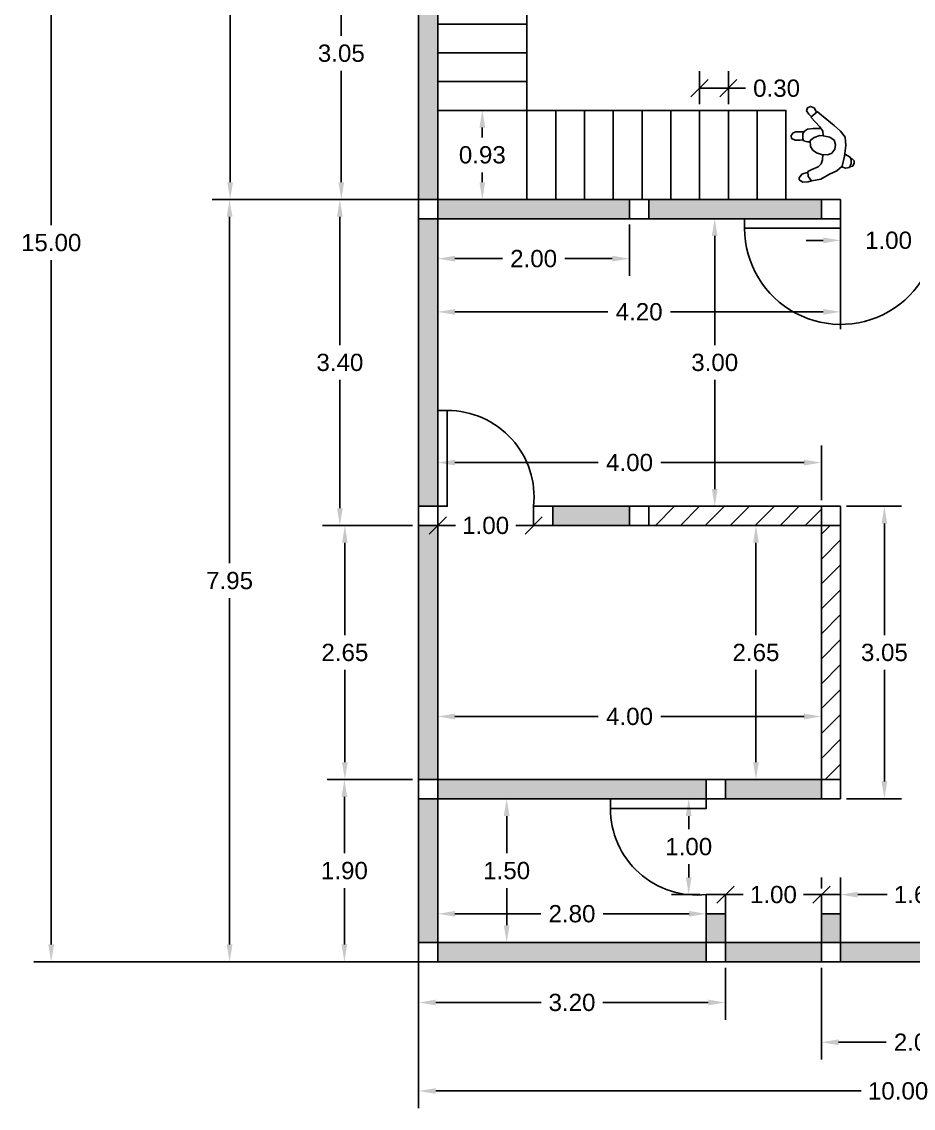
# Model space of a CAD drawing. Header units: metres. Extents: x -4.1 to 30.7, y -1.5 to 30.
# Drawn here: x -4.14 to 5.16, y -1.53 to 9.8 of the extents above; entities that cross this region are included whole.
import ezdxf

# ---------------------------------------------------------------- set-up
doc = ezdxf.new("R2010")
doc.units = ezdxf.units.M
for name, color, linetype in [('01-Terreno', 250, 'Continuous'), ('02-Muros', 250, 'Continuous'), ('04-Puertas', 5, 'Continuous'), ('05-EspMuro', 252, 'Continuous'), ('08-Escalera', 7, 'Continuous')]:
    doc.layers.add(name, color=color, linetype=linetype)
doc.styles.get("Standard").update_dxf_attribs({"font": 'arial.ttf'})
doc.dimstyles.get("Standard").update_dxf_attribs({"dimtxt": 0.18, "dimasz": 0.18, "dimexe": 0.18, "dimexo": 0.0625, "dimgap": 0.09, "dimtad": 0, "dimtih": 1, "dimtoh": 1, "dimdec": 4, "dimzin": 0, "dimdsep": 46, "dimtxsty": 'Standard', "dimcen": 0.09, "dimadec": 0, "dimazin": 0, "dimtfac": 1, "dimtdec": 4, "dimtofl": 0, "dimtmove": 0, "dimatfit": 3, "dimfxl": 1, "dimtolj": 1, "dimtzin": 0, "dimarcsym": 0})

# ---------------------------------------------------------------- blocks, each defined once
blk = doc.blocks.new('*D90')
at = {"layer": '01-Terreno', "color": 0, "lineweight": -2, "transparency": 16777216}
for p, q in [((1.067, 8.88), (0.485, 8.88)), ((0.665, 8.7), (0.665, 8.597)), ((0.665, 8.13), (0.665, 8.233)), ((1.067, 7.95), (0.485, 7.95))]:
    blk.add_line(p, q, dxfattribs=at)
at = {"layer": '01-Terreno', "color": 0, "transparency": 16777216}
for points in [[(0.635, 8.7), (0.695, 8.7), (0.665, 8.88)], [(0.635, 8.13), (0.695, 8.13), (0.665, 7.95)]]:
    blk.add_solid(points, dxfattribs=at)
at = {"layer": '01-Terreno', "color": 0, "transparency": 16777216, "insert": (0.665, 8.415), "char_height": 0.18, "attachment_point": 5}
blk.add_mtext('\\A1;0.93', dxfattribs=at)
blk = doc.blocks.new('_Oblique')
at = {"color": 0, "linetype": 'ByBlock', "lineweight": -2}
blk.add_line((-0.5, -0.5), (0.5, 0.5), dxfattribs=at)
blk = doc.blocks.new('*D91')
at = {"layer": '01-Terreno', "color": 0, "lineweight": -2, "transparency": 16777216}
for p, q in [((2.93, 8.943), (2.93, 9.29)), ((3.23, 8.943), (3.23, 9.29)), ((2.93, 9.11), (3.23, 9.11)), ((3.23, 9.11), (3.41, 9.11))]:
    blk.add_line(p, q, dxfattribs=at)
at = {"layer": '01-Terreno', "color": 0, "lineweight": -2, "transparency": 16777216, "xscale": 0.18, "yscale": 0.18, "zscale": 0.18, "rotation": 180}
blk.add_blockref('_Oblique', (2.93, 9.11), dxfattribs=at)
at = {"layer": '01-Terreno', "color": 0, "lineweight": -2, "transparency": 16777216, "xscale": 0.18, "yscale": 0.18, "zscale": 0.18}
blk.add_blockref('_Oblique', (3.23, 9.11), dxfattribs=at)
at = {"layer": '01-Terreno', "color": 0, "transparency": 16777216, "insert": (3.733, 9.11), "char_height": 0.18, "attachment_point": 5}
blk.add_mtext('\\A1;0.30', dxfattribs=at)
blk = doc.blocks.new('*D92')
at = {"layer": '01-Terreno', "color": 0, "lineweight": -2, "transparency": 16777216}
for p, q in [((4.4, 0.263), (4.4, 0.88)), ((6, 0.263), (6, 0.88)), ((4.58, 0.7), (4.885, 0.7)), ((5.82, 0.7), (5.515, 0.7))]:
    blk.add_line(p, q, dxfattribs=at)
at = {"layer": '01-Terreno', "color": 0, "transparency": 16777216}
for points in [[(4.58, 0.73), (4.58, 0.67), (4.4, 0.7)], [(5.82, 0.73), (5.82, 0.67), (6, 0.7)]]:
    blk.add_solid(points, dxfattribs=at)
at = {"layer": '01-Terreno', "color": 0, "transparency": 16777216, "insert": (5.2, 0.7), "char_height": 0.18, "attachment_point": 5}
blk.add_mtext('\\A1;1.60', dxfattribs=at)
blk = doc.blocks.new('*D93')
at = {"layer": '01-Terreno', "color": 0, "lineweight": -2, "transparency": 16777216}
for p, q in [((4.2, -0.062), (4.2, -1.02)), ((6.2, -0.062), (6.2, -1.02)), ((4.38, -0.84), (4.875, -0.84)), ((6.02, -0.84), (5.525, -0.84))]:
    blk.add_line(p, q, dxfattribs=at)
at = {"layer": '01-Terreno', "color": 0, "transparency": 16777216}
for points in [[(4.38, -0.81), (4.38, -0.87), (4.2, -0.84)], [(6.02, -0.81), (6.02, -0.87), (6.2, -0.84)]]:
    blk.add_solid(points, dxfattribs=at)
at = {"layer": '01-Terreno', "color": 0, "transparency": 16777216, "insert": (5.2, -0.84), "char_height": 0.18, "attachment_point": 5}
blk.add_mtext('\\A1;2.00', dxfattribs=at)
blk = doc.blocks.new('*D95')
at = {"layer": '01-Terreno', "color": 0, "lineweight": -2, "transparency": 16777216}
for p, q in [((-0.062, 4.55), (-0.948, 4.55)), ((-0.768, 4.37), (-0.768, 3.407)), ((-0.768, 2.08), (-0.768, 3.043)), ((-0.062, 1.9), (-0.948, 1.9))]:
    blk.add_line(p, q, dxfattribs=at)
at = {"layer": '01-Terreno', "color": 0, "transparency": 16777216}
for points in [[(-0.798, 4.37), (-0.738, 4.37), (-0.768, 4.55)], [(-0.798, 2.08), (-0.738, 2.08), (-0.768, 1.9)]]:
    blk.add_solid(points, dxfattribs=at)
at = {"layer": '01-Terreno', "color": 0, "transparency": 16777216, "insert": (-0.768, 3.225), "char_height": 0.18, "attachment_point": 5}
blk.add_mtext('\\A1;2.65', dxfattribs=at)
blk = doc.blocks.new('*D97')
at = {"layer": '01-Terreno', "color": 0, "lineweight": -2, "transparency": 16777216}
for p, q in [((0.2, 7.688), (0.2, 7.153)), ((2.2, 7.688), (2.2, 7.153)), ((0.38, 7.333), (0.875, 7.333)), ((2.02, 7.333), (1.525, 7.333))]:
    blk.add_line(p, q, dxfattribs=at)
at = {"layer": '01-Terreno', "color": 0, "transparency": 16777216}
for points in [[(0.38, 7.363), (0.38, 7.303), (0.2, 7.333)], [(2.02, 7.363), (2.02, 7.303), (2.2, 7.333)]]:
    blk.add_solid(points, dxfattribs=at)
at = {"layer": '01-Terreno', "color": 0, "transparency": 16777216, "insert": (1.2, 7.333), "char_height": 0.18, "attachment_point": 5}
blk.add_mtext('\\A1;2.00', dxfattribs=at)
blk = doc.blocks.new('*D98')
at = {"layer": '01-Terreno', "color": 0, "lineweight": -2, "transparency": 16777216}
for p, q in [((-0.062, 7.95), (-1, 7.95)), ((-0.82, 7.77), (-0.82, 6.432)), ((-0.82, 4.73), (-0.82, 6.068)), ((-0.062, 4.55), (-1, 4.55))]:
    blk.add_line(p, q, dxfattribs=at)
at = {"layer": '01-Terreno', "color": 0, "transparency": 16777216}
for points in [[(-0.85, 7.77), (-0.79, 7.77), (-0.82, 7.95)], [(-0.85, 4.73), (-0.79, 4.73), (-0.82, 4.55)]]:
    blk.add_solid(points, dxfattribs=at)
at = {"layer": '01-Terreno', "color": 0, "transparency": 16777216, "insert": (-0.82, 6.25), "char_height": 0.18, "attachment_point": 5}
blk.add_mtext('\\A1;3.40', dxfattribs=at)
blk = doc.blocks.new('*D99')
at = {"layer": '01-Terreno', "color": 0, "lineweight": -2, "transparency": 16777216}
for p, q in [((0.138, 7.95), (-2.15, 7.95)), ((-1.97, 7.77), (-1.97, 4.157)), ((-1.97, 0.18), (-1.97, 3.793)), ((0.138, 0), (-2.15, 0))]:
    blk.add_line(p, q, dxfattribs=at)
at = {"layer": '01-Terreno', "color": 0, "transparency": 16777216}
for points in [[(-2, 7.77), (-1.94, 7.77), (-1.97, 7.95)], [(-2, 0.18), (-1.94, 0.18), (-1.97, 0)]]:
    blk.add_solid(points, dxfattribs=at)
at = {"layer": '01-Terreno', "color": 0, "transparency": 16777216, "insert": (-1.97, 3.975), "char_height": 0.18, "attachment_point": 5}
blk.add_mtext('\\A1;7.95', dxfattribs=at)
blk = doc.blocks.new('*D100')
at = {"layer": '01-Terreno', "color": 0, "lineweight": -2, "transparency": 16777216}
for p, q in [((0.2, 4.813), (0.2, 5.386)), ((4.2, 4.813), (4.2, 5.386)), ((0.38, 5.206), (1.873, 5.206)), ((4.02, 5.206), (2.527, 5.206))]:
    blk.add_line(p, q, dxfattribs=at)
at = {"layer": '01-Terreno', "color": 0, "transparency": 16777216}
for points in [[(0.38, 5.236), (0.38, 5.176), (0.2, 5.206)], [(4.02, 5.236), (4.02, 5.176), (4.2, 5.206)]]:
    blk.add_solid(points, dxfattribs=at)
at = {"layer": '01-Terreno', "color": 0, "transparency": 16777216, "insert": (2.2, 5.206), "char_height": 0.18, "attachment_point": 5}
blk.add_mtext('\\A1;4.00', dxfattribs=at)
blk = doc.blocks.new('*D101')
at = {"layer": '01-Terreno', "color": 0, "lineweight": -2, "transparency": 16777216}
for p, q in [((1.2, 4.6125), (1.2, 4.73)), ((0.2, 4.55), (0.385, 4.55)), ((1.2, 4.55), (1.015, 4.55)), ((0.2, 4.4875), (0.2, 4.37))]:
    blk.add_line(p, q, dxfattribs=at)
at = {"layer": '01-Terreno', "color": 0, "lineweight": -2, "transparency": 16777216, "xscale": 0.18, "yscale": 0.18, "zscale": 0.18, "rotation": 180}
blk.add_blockref('_Oblique', (0.2, 4.55), dxfattribs=at)
at = {"layer": '01-Terreno', "color": 0, "lineweight": -2, "transparency": 16777216, "xscale": 0.18, "yscale": 0.18, "zscale": 0.18}
blk.add_blockref('_Oblique', (1.2, 4.55), dxfattribs=at)
at = {"layer": '01-Terreno', "color": 0, "transparency": 16777216, "insert": (0.7, 4.55), "char_height": 0.18, "attachment_point": 5}
blk.add_mtext('\\A1;1.00', dxfattribs=at)
blk = doc.blocks.new('*D102')
at = {"layer": '01-Terreno', "color": 0, "lineweight": -2, "transparency": 16777216}
for p, q in [((4.463, 4.75), (5.037, 4.75)), ((4.857, 4.57), (4.857, 3.407)), ((4.857, 1.88), (4.857, 3.043)), ((4.463, 1.7), (5.037, 1.7))]:
    blk.add_line(p, q, dxfattribs=at)
at = {"layer": '01-Terreno', "color": 0, "transparency": 16777216}
for points in [[(4.827, 4.57), (4.887, 4.57), (4.857, 4.75)], [(4.827, 1.88), (4.887, 1.88), (4.857, 1.7)]]:
    blk.add_solid(points, dxfattribs=at)
at = {"layer": '01-Terreno', "color": 0, "transparency": 16777216, "insert": (4.857, 3.225), "char_height": 0.18, "attachment_point": 5}
blk.add_mtext('\\A1;3.05', dxfattribs=at)
blk = doc.blocks.new('*D103')
at = {"layer": '01-Terreno', "color": 0, "lineweight": -2, "transparency": 16777216}
for p, q in [((0.2, 1.962), (0.2, 2.738)), ((4.2, 1.962), (4.2, 2.738)), ((0.38, 2.558), (1.873, 2.558)), ((4.02, 2.558), (2.527, 2.558))]:
    blk.add_line(p, q, dxfattribs=at)
at = {"layer": '01-Terreno', "color": 0, "transparency": 16777216}
for points in [[(0.38, 2.588), (0.38, 2.528), (0.2, 2.558)], [(4.02, 2.588), (4.02, 2.528), (4.2, 2.558)]]:
    blk.add_solid(points, dxfattribs=at)
at = {"layer": '01-Terreno', "color": 0, "transparency": 16777216, "insert": (2.2, 2.558), "char_height": 0.18, "attachment_point": 5}
blk.add_mtext('\\A1;4.00', dxfattribs=at)
blk = doc.blocks.new('*D104')
at = {"layer": '01-Terreno', "color": 0, "lineweight": -2, "transparency": 16777216}
for p, q in [((1.262, 4.55), (3.698, 4.55)), ((3.518, 4.37), (3.518, 3.407)), ((3.518, 2.08), (3.518, 3.043)), ((1.262, 1.9), (3.698, 1.9))]:
    blk.add_line(p, q, dxfattribs=at)
at = {"layer": '01-Terreno', "color": 0, "transparency": 16777216}
for points in [[(3.488, 4.37), (3.548, 4.37), (3.518, 4.55)], [(3.488, 2.08), (3.548, 2.08), (3.518, 1.9)]]:
    blk.add_solid(points, dxfattribs=at)
at = {"layer": '01-Terreno', "color": 0, "transparency": 16777216, "insert": (3.518, 3.225), "char_height": 0.18, "attachment_point": 5}
blk.add_mtext('\\A1;2.65', dxfattribs=at)
blk = doc.blocks.new('*D105')
at = {"layer": '01-Terreno', "color": 0, "lineweight": -2, "transparency": 16777216}
for p, q in [((-0.062, 1.9), (-0.953, 1.9)), ((-0.773, 1.72), (-0.773, 1.132)), ((-0.773, 0.18), (-0.773, 0.768)), ((-0.062, 0), (-0.953, 0))]:
    blk.add_line(p, q, dxfattribs=at)
at = {"layer": '01-Terreno', "color": 0, "transparency": 16777216}
for points in [[(-0.803, 1.72), (-0.743, 1.72), (-0.773, 1.9)], [(-0.803, 0.18), (-0.743, 0.18), (-0.773, 0)]]:
    blk.add_solid(points, dxfattribs=at)
at = {"layer": '01-Terreno', "color": 0, "transparency": 16777216, "insert": (-0.773, 0.95), "char_height": 0.18, "attachment_point": 5}
blk.add_mtext('\\A1;1.90', dxfattribs=at)
blk = doc.blocks.new('*D106')
at = {"layer": '01-Terreno', "color": 0, "lineweight": -2, "transparency": 16777216}
for p, q in [((0, 0.138), (0, -1.528)), ((10, 0.138), (10, -1.528)), ((0.18, -1.348), (4.615, -1.348)), ((9.82, -1.348), (5.385, -1.348))]:
    blk.add_line(p, q, dxfattribs=at)
at = {"layer": '01-Terreno', "color": 0, "transparency": 16777216}
for points in [[(0.18, -1.318), (0.18, -1.378), (0, -1.348)], [(9.82, -1.318), (9.82, -1.378), (10, -1.348)]]:
    blk.add_solid(points, dxfattribs=at)
at = {"layer": '01-Terreno', "color": 0, "transparency": 16777216, "insert": (5, -1.348), "char_height": 0.18, "attachment_point": 5}
blk.add_mtext('\\A1;10.00', dxfattribs=at)
blk = doc.blocks.new('*D107')
at = {"layer": '01-Terreno', "color": 0, "lineweight": -2, "transparency": 16777216}
for p, q in [((0.263, 1.7), (1.099, 1.7)), ((0.919, 1.52), (0.919, 1.132)), ((0.919, 0.38), (0.919, 0.768)), ((0.263, 0.2), (1.099, 0.2))]:
    blk.add_line(p, q, dxfattribs=at)
at = {"layer": '01-Terreno', "color": 0, "transparency": 16777216}
for points in [[(0.889, 1.52), (0.949, 1.52), (0.919, 1.7)], [(0.889, 0.38), (0.949, 0.38), (0.919, 0.2)]]:
    blk.add_solid(points, dxfattribs=at)
at = {"layer": '01-Terreno', "color": 0, "transparency": 16777216, "insert": (0.919, 0.95), "char_height": 0.18, "attachment_point": 5}
blk.add_mtext('\\A1;1.50', dxfattribs=at)
blk = doc.blocks.new('*D108')
at = {"layer": '01-Terreno', "color": 0, "lineweight": -2, "transparency": 16777216}
for p, q in [((0, -0.062), (0, -0.605)), ((3.2, -0.062), (3.2, -0.605)), ((0.18, -0.425), (1.277, -0.425)), ((3.02, -0.425), (1.923, -0.425))]:
    blk.add_line(p, q, dxfattribs=at)
at = {"layer": '01-Terreno', "color": 0, "transparency": 16777216}
for points in [[(0.18, -0.395), (0.18, -0.455), (0, -0.425)], [(3.02, -0.395), (3.02, -0.455), (3.2, -0.425)]]:
    blk.add_solid(points, dxfattribs=at)
at = {"layer": '01-Terreno', "color": 0, "transparency": 16777216, "insert": (1.6, -0.425), "char_height": 0.18, "attachment_point": 5}
blk.add_mtext('\\A1;3.20', dxfattribs=at)
blk = doc.blocks.new('*D109')
at = {"layer": '01-Terreno', "color": 0, "lineweight": -2, "transparency": 16777216}
for p, q in [((2.938, 1.7), (2.637, 1.7)), ((2.817, 1.52), (2.817, 1.382)), ((2.817, 0.88), (2.817, 1.018)), ((2.938, 0.7), (2.637, 0.7))]:
    blk.add_line(p, q, dxfattribs=at)
at = {"layer": '01-Terreno', "color": 0, "transparency": 16777216}
for points in [[(2.787, 1.52), (2.847, 1.52), (2.817, 1.7)], [(2.787, 0.88), (2.847, 0.88), (2.817, 0.7)]]:
    blk.add_solid(points, dxfattribs=at)
at = {"layer": '01-Terreno', "color": 0, "transparency": 16777216, "insert": (2.817, 1.2), "char_height": 0.18, "attachment_point": 5}
blk.add_mtext('\\A1;1.00', dxfattribs=at)
blk = doc.blocks.new('*D110')
at = {"layer": '01-Terreno', "color": 0, "lineweight": -2, "transparency": 16777216}
for p, q in [((0.2, 0.262), (0.2, 0.68)), ((3, 0.262), (3, 0.68)), ((0.38, 0.5), (1.275, 0.5)), ((2.82, 0.5), (1.925, 0.5))]:
    blk.add_line(p, q, dxfattribs=at)
at = {"layer": '01-Terreno', "color": 0, "transparency": 16777216}
for points in [[(0.38, 0.53), (0.38, 0.47), (0.2, 0.5)], [(2.82, 0.53), (2.82, 0.47), (3, 0.5)]]:
    blk.add_solid(points, dxfattribs=at)
at = {"layer": '01-Terreno', "color": 0, "transparency": 16777216, "insert": (1.6, 0.5), "char_height": 0.18, "attachment_point": 5}
blk.add_mtext('\\A1;2.80', dxfattribs=at)
blk = doc.blocks.new('*D111')
at = {"layer": '01-Terreno', "color": 0, "lineweight": -2, "transparency": 16777216}
for p, q in [((4.2, 0.7625), (4.2, 0.88)), ((3.2, 0.7), (3.385, 0.7)), ((4.2, 0.7), (4.015, 0.7)), ((3.2, 0.6375), (3.2, 0.52))]:
    blk.add_line(p, q, dxfattribs=at)
at = {"layer": '01-Terreno', "color": 0, "lineweight": -2, "transparency": 16777216, "xscale": 0.18, "yscale": 0.18, "zscale": 0.18, "rotation": 180}
blk.add_blockref('_Oblique', (3.2, 0.7), dxfattribs=at)
at = {"layer": '01-Terreno', "color": 0, "lineweight": -2, "transparency": 16777216, "xscale": 0.18, "yscale": 0.18, "zscale": 0.18}
blk.add_blockref('_Oblique', (4.2, 0.7), dxfattribs=at)
at = {"layer": '01-Terreno', "color": 0, "transparency": 16777216, "insert": (3.7, 0.7), "char_height": 0.18, "attachment_point": 5}
blk.add_mtext('\\A1;1.00', dxfattribs=at)
blk = doc.blocks.new('*D128')
at = {"layer": '01-Terreno', "color": 0, "lineweight": -2, "transparency": 16777216}
for p, q in [((4.4, 7.687), (4.4, 7.344)), ((5.4, 7.687), (5.4, 7.344)), ((4.22, 7.524), (4.04, 7.524)), ((5.58, 7.524), (5.76, 7.524))]:
    blk.add_line(p, q, dxfattribs=at)
at = {"layer": '01-Terreno', "color": 0, "transparency": 16777216}
for points in [[(4.22, 7.554), (4.22, 7.494), (4.4, 7.524)], [(5.58, 7.554), (5.58, 7.494), (5.4, 7.524)]]:
    blk.add_solid(points, dxfattribs=at)
at = {"layer": '01-Terreno', "color": 0, "transparency": 16777216, "insert": (4.9, 7.524), "char_height": 0.18, "attachment_point": 5}
blk.add_mtext('\\A1;1.00', dxfattribs=at)
blk = doc.blocks.new('*D132')
at = {"layer": '01-Terreno', "color": 0, "lineweight": -2, "transparency": 16777216}
for p, q in [((0.2, 7.888), (0.2, 6.598)), ((4.4, 7.888), (4.4, 6.598)), ((0.38, 6.778), (1.973, 6.778)), ((4.22, 6.778), (2.627, 6.778))]:
    blk.add_line(p, q, dxfattribs=at)
at = {"layer": '01-Terreno', "color": 0, "transparency": 16777216}
for points in [[(0.38, 6.808), (0.38, 6.748), (0.2, 6.778)], [(4.22, 6.808), (4.22, 6.748), (4.4, 6.778)]]:
    blk.add_solid(points, dxfattribs=at)
at = {"layer": '01-Terreno', "color": 0, "transparency": 16777216, "insert": (2.3, 6.778), "char_height": 0.18, "attachment_point": 5}
blk.add_mtext('\\A1;4.20', dxfattribs=at)
blk = doc.blocks.new('*D133')
at = {"layer": '01-Terreno', "color": 0, "lineweight": -2, "transparency": 16777216}
for p, q in [((-0.062, 11), (-0.985, 11)), ((-0.805, 10.82), (-0.805, 9.657)), ((-0.805, 8.13), (-0.805, 9.293)), ((-0.062, 7.95), (-0.985, 7.95))]:
    blk.add_line(p, q, dxfattribs=at)
at = {"layer": '01-Terreno', "color": 0, "transparency": 16777216}
for points in [[(-0.835, 10.82), (-0.775, 10.82), (-0.805, 11)], [(-0.835, 8.13), (-0.775, 8.13), (-0.805, 7.95)]]:
    blk.add_solid(points, dxfattribs=at)
at = {"layer": '01-Terreno', "color": 0, "transparency": 16777216, "insert": (-0.805, 9.475), "char_height": 0.18, "attachment_point": 5}
blk.add_mtext('\\A1;3.05', dxfattribs=at)
blk = doc.blocks.new('*D134')
at = {"layer": '01-Terreno', "color": 0, "lineweight": -2, "transparency": 16777216}
for p, q in [((-0.062, 15), (-2.144, 15)), ((-1.964, 14.82), (-1.964, 11.657)), ((-1.964, 8.13), (-1.964, 11.293)), ((-0.062, 7.95), (-2.144, 7.95))]:
    blk.add_line(p, q, dxfattribs=at)
at = {"layer": '01-Terreno', "color": 0, "transparency": 16777216}
for points in [[(-1.994, 14.82), (-1.934, 14.82), (-1.964, 15)], [(-1.994, 8.13), (-1.934, 8.13), (-1.964, 7.95)]]:
    blk.add_solid(points, dxfattribs=at)
at = {"layer": '01-Terreno', "color": 0, "transparency": 16777216, "insert": (-1.964, 11.475), "char_height": 0.18, "attachment_point": 5}
blk.add_mtext('\\A1;7.05', dxfattribs=at)
blk = doc.blocks.new('*D151')
at = {"layer": '01-Terreno', "color": 0, "lineweight": -2, "transparency": 16777216}
for p, q in [((0.138, 15), (-4.01, 15)), ((-3.83, 14.82), (-3.83, 7.682)), ((-3.83, 0.18), (-3.83, 7.318)), ((0.138, 0), (-4.01, 0))]:
    blk.add_line(p, q, dxfattribs=at)
at = {"layer": '01-Terreno', "color": 0, "transparency": 16777216}
for points in [[(-3.86, 14.82), (-3.8, 14.82), (-3.83, 15)], [(-3.86, 0.18), (-3.8, 0.18), (-3.83, 0)]]:
    blk.add_solid(points, dxfattribs=at)
at = {"layer": '01-Terreno', "color": 0, "transparency": 16777216, "insert": (-3.83, 7.5), "char_height": 0.18, "attachment_point": 5}
blk.add_mtext('\\A1;15.00', dxfattribs=at)
blk = doc.blocks.new('*D152')
at = {"layer": '01-Terreno', "color": 0, "lineweight": -2, "transparency": 16777216}
for p, q in [((4.137, 7.75), (2.908, 7.75)), ((3.088, 7.57), (3.088, 6.432)), ((3.088, 4.93), (3.088, 6.068)), ((4.137, 4.75), (2.908, 4.75))]:
    blk.add_line(p, q, dxfattribs=at)
at = {"layer": '01-Terreno', "color": 0, "transparency": 16777216}
for points in [[(3.058, 7.57), (3.118, 7.57), (3.088, 7.75)], [(3.058, 4.93), (3.118, 4.93), (3.088, 4.75)]]:
    blk.add_solid(points, dxfattribs=at)
at = {"layer": '01-Terreno', "color": 0, "transparency": 16777216, "insert": (3.088, 6.25), "char_height": 0.18, "attachment_point": 5}
blk.add_mtext('\\A1;3.00', dxfattribs=at)

msp = doc.modelspace()

# ---------------------------------------------------------------- hatches: boundary and pattern name
at = {"layer": '05-EspMuro'}
h = msp.add_hatch(color=256, dxfattribs=at)
h.dxf.hatch_style = 1
h.paths.add_polyline_path([(0.2, 11), (0, 11), (0, 7.95), (0.2, 7.95)])
h = msp.add_hatch(color=256, dxfattribs=at)
h.dxf.hatch_style = 1
h.paths.add_polyline_path([(2.2, 7.95), (0.2, 7.95), (0.2, 7.75), (2.2, 7.75)])
h = msp.add_hatch(color=256, dxfattribs=at)
h.dxf.hatch_style = 1
h.paths.add_polyline_path([(4.2, 7.95), (2.4, 7.95), (2.4, 7.75), (4.2, 7.75)])
h = msp.add_hatch(color=256, dxfattribs=at)
h.dxf.hatch_style = 1
h.paths.add_polyline_path([(0.2, 7.75), (0, 7.75), (0, 4.75), (0.2, 4.75)])
h = msp.add_hatch(color=256, dxfattribs=at)
h.dxf.hatch_style = 1
h.paths.add_polyline_path([(2.2, 4.75), (1.4, 4.75), (1.4, 4.55), (2.2, 4.55)])
h = msp.add_hatch(dxfattribs=at)
h.set_pattern_fill('JIS_WOOD', color=256, scale=0.26)
h.paths.add_polyline_path([(4.4, 4.55), (4.2, 4.55), (4.2, 1.9), (4.4, 1.9)])
h.paths.add_polyline_path([(4.2, 4.75), (2.4, 4.75), (2.4, 4.55), (4.2, 4.55)])
h = msp.add_hatch(color=256, dxfattribs=at)
h.dxf.hatch_style = 1
h.paths.add_polyline_path([(0.2, 4.55), (0, 4.55), (0, 1.9), (0.2, 1.9)])
h = msp.add_hatch(color=256, dxfattribs=at)
h.dxf.hatch_style = 1
h.paths.add_polyline_path([(3, 1.9), (0.2, 1.9), (0.2, 1.7), (3, 1.7)])
h = msp.add_hatch(color=256, dxfattribs=at)
h.dxf.hatch_style = 1
h.paths.add_polyline_path([(4.2, 1.9), (3.2, 1.9), (3.2, 1.7), (4.2, 1.7)])
h = msp.add_hatch(color=256, dxfattribs=at)
h.dxf.hatch_style = 1
h.paths.add_polyline_path([(0.2, 1.7), (0, 1.7), (0, 0.2), (0.2, 0.2)])
h = msp.add_hatch(color=256, dxfattribs=at)
h.dxf.hatch_style = 1
h.paths.add_polyline_path([(3.2, 0.5), (3, 0.5), (3, 0.2), (3.2, 0.2)])
h = msp.add_hatch(color=256, dxfattribs=at)
h.dxf.hatch_style = 1
h.paths.add_polyline_path([(4.4, 0.5), (4.2, 0.5), (4.2, 0.2), (4.4, 0.2)])
h = msp.add_hatch(color=256, dxfattribs=at)
h.dxf.hatch_style = 1
h.paths.add_polyline_path([(3, 0.2), (0.2, 0.2), (0.2, 0), (3, 0)])
h = msp.add_hatch(color=256, dxfattribs=at)
h.dxf.hatch_style = 1
h.paths.add_polyline_path([(4.2, 0.2), (3.2, 0.2), (3.2, 0), (4.2, 0)])
h = msp.add_hatch(color=256, dxfattribs=at)
h.dxf.hatch_style = 1
h.paths.add_polyline_path([(6, 0.2), (4.4, 0.2), (4.4, 0), (6, 0)])

# ---------------------------------------------------------------- linework, layer by layer
at = {"layer": '01-Terreno'}
for p, q in [((0, 15), (0, 0)), ((0, 0), (10, 0)), ((0, 0), (0, 0))]:
    msp.add_line(p, q, dxfattribs=at)
at = {"layer": '02-Muros'}
for p, q in [((0, 15), (0, 0)), ((0.2, 15), (0.2, 0)), ((0, 7.95), (4.4, 7.95)), ((4.2, 7.95), (4.2, 7.75)), ((4.4, 7.95), (4.4, 7.75)), ((0, 7.75), (4.4, 7.75)), ((0, 4.75), (0.2, 4.75)), ((1.2, 4.75), (4.4, 4.75)), ((1.2, 4.75), (1.2, 4.55)), ((1.4, 4.75), (1.4, 4.55)), ((2.2, 4.55), (2.2, 4.75)), ((2.2, 4.75), (2.4, 4.75)), ((2.4, 4.75), (2.4, 4.55)), ((4.2, 4.75), (4.2, 1.7)), ((4.4, 4.75), (4.4, 1.7)), ((0, 4.55), (0.2, 4.55)), ((1.2, 4.55), (4.4, 4.55)), ((2.4, 4.55), (2.2, 4.55)), ((0, 1.9), (4.4, 1.9)), ((3, 1.9), (3, 1.7)), ((3.2, 1.9), (3.2, 1.7)), ((0, 1.7), (4.4, 1.7)), ((3, 0.7), (3.2, 0.7)), ((3, 0.7), (3, 0)), ((3.2, 0.7), (3.2, 0)), ((4.2, 0.7), (4.4, 0.7)), ((4.2, 0.7), (4.2, 0)), ((4.4, 0.7), (4.4, 0)), ((3, 0.5), (3.2, 0.5)), ((4.2, 0.5), (4.4, 0.5)), ((0, 0.2), (10, 0.2)), ((0, 0), (10, 0))]:
    msp.add_line(p, q, dxfattribs=at)
msp.add_lwpolyline([(2.2, 7.75), (2.2, 7.95), (2.4, 7.95), (2.4, 7.75), (2.2, 7.75)], dxfattribs=at)
at = {"layer": '04-Puertas'}
for p, q in [((3.4, 7.65), (3.4, 7.75)), ((3.4, 7.75), (4.4, 7.75)), ((4.4, 7.75), (4.4, 7.65)), ((4.4, 7.65), (3.4, 7.65))]:
    msp.add_line(p, q, dxfattribs=at)
for points in [[(0.2, 4.75), (0.3, 4.75), (0.3, 5.75), (0.2, 5.75), (0.2, 4.75)], [(2, 1.7), (2, 1.6), (3, 1.6), (3, 1.7), (2, 1.7)]]:
    msp.add_lwpolyline(points, dxfattribs=at)
for centre, radius, start, end in [((4.4025, 7.65), 1.0025, 180, 5.72481), ((0.3, 4.845), 0.905, 353.974425, 90), ((2.905, 1.6), 0.905, 180, 276.025575)]:
    msp.add_arc(centre, radius, start, end, dxfattribs=at)
at = {"layer": '08-Escalera', "linetype": 'Continuous'}
for p, q in [((4.05617, 8.90671), (4.04352, 8.8738)), ((4.04352, 8.8738), (4.06883, 8.8409)), ((4.08654, 8.91936), (4.05617, 8.90671)), ((4.06883, 8.8409), (4.0992, 8.81053)), ((4.12451, 8.90671), (4.08654, 8.91936)), ((4.15488, 8.86368), (4.0916, 8.808)), ((4.14729, 8.86621), (4.12451, 8.90671)), ((4.20044, 8.83078), (4.15741, 8.86875)), ((4.0916, 8.808), (4.18272, 8.70929)), ((4.25612, 8.78522), (4.20044, 8.83078)), ((4.33459, 8.72194), (4.25612, 8.78522)), ((3.90431, 8.64601), (3.88659, 8.61817)), ((3.88659, 8.61817), (3.88912, 8.5878)), ((3.93215, 8.65613), (3.90431, 8.64601)), ((4.0182, 8.65613), (3.93215, 8.65613)), ((4.02326, 8.6612), (4.00555, 8.63842)), ((4.00555, 8.63842), (4.00808, 8.5878)), ((4.05364, 8.68398), (4.02326, 8.6612)), ((4.11438, 8.69157), (4.05364, 8.68398)), ((4.19791, 8.68904), (4.11438, 8.69157)), ((4.12451, 8.59539), (4.18272, 8.61817)), ((4.18272, 8.70929), (4.21563, 8.66373)), ((4.18272, 8.61817), (4.22575, 8.61564)), ((4.21563, 8.66373), (4.21816, 8.61564)), ((4.21816, 8.61564), (4.2865, 8.60045)), ((4.40039, 8.66373), (4.33459, 8.72194)), ((4.44848, 8.60045), (4.40039, 8.66373)), ((3.88912, 8.5878), (3.92709, 8.56755)), ((3.92709, 8.56755), (3.98024, 8.57008)), ((3.98024, 8.57008), (4.01314, 8.57261)), ((4.00808, 8.5878), (4.01314, 8.56249)), ((4.01314, 8.56249), (4.05364, 8.54983)), ((4.05364, 8.54983), (4.08654, 8.54983)), ((4.08401, 8.56502), (4.12451, 8.59539)), ((4.08654, 8.50427), (4.08401, 8.56502)), ((4.11185, 8.46631), (4.08654, 8.50427)), ((4.2865, 8.60045), (4.33205, 8.56755)), ((4.33205, 8.56755), (4.34724, 8.52199)), ((4.34724, 8.52199), (4.33965, 8.4739)), ((4.44089, 8.4005), (4.45608, 8.51186)), ((4.45608, 8.51186), (4.44848, 8.60045)), ((4.14982, 8.43593), (4.11185, 8.46631)), ((4.20044, 8.41822), (4.14982, 8.43593)), ((4.26625, 8.41568), (4.20044, 8.41822)), ((4.21056, 8.36506), (4.21563, 8.41822)), ((4.30927, 8.4334), (4.26625, 8.41568)), ((4.33965, 8.4739), (4.30927, 8.4334)), ((4.41811, 8.29672), (4.44089, 8.4005)), ((4.44595, 8.42327), (4.4991, 8.39037)), ((4.4991, 8.39037), (4.51176, 8.36506)), ((4.10173, 8.26382), (4.165, 8.29166)), ((4.165, 8.29166), (4.19791, 8.32204)), ((4.19791, 8.32204), (4.21056, 8.36506)), ((4.35989, 8.24864), (4.41811, 8.29672)), ((4.45101, 8.27648), (4.41305, 8.28913)), ((4.49404, 8.28407), (4.45101, 8.27648)), ((4.50923, 8.32457), (4.49404, 8.28407)), ((4.49657, 8.29166), (4.52948, 8.29926)), ((4.51935, 8.37265), (4.50416, 8.37772)), ((4.51176, 8.36506), (4.50923, 8.32457)), ((4.54213, 8.35494), (4.51935, 8.37265)), ((4.52948, 8.29926), (4.54213, 8.32963)), ((4.54213, 8.32963), (4.54213, 8.35494)), ((3.99795, 8.21573), (3.96758, 8.17524)), ((3.96758, 8.17524), (3.96758, 8.15499)), ((4.06376, 8.23345), (3.99795, 8.21573)), ((4.0587, 8.24104), (4.10173, 8.26382)), ((4.06123, 8.19042), (4.0587, 8.24104)), ((4.09667, 8.14486), (4.06123, 8.19042)), ((4.10173, 8.14486), (4.19285, 8.16258)), ((4.19285, 8.16258), (4.28397, 8.2132)), ((4.28397, 8.2132), (4.35989, 8.24864)), ((3.96758, 8.15499), (4.00808, 8.12968)), ((4.00808, 8.12968), (4.06123, 8.13474)), ((4.06123, 8.13474), (4.09667, 8.14486))]:
    msp.add_line(p, q, dxfattribs=at)
at = {"layer": '08-Escalera'}
for points in [[(0.2, 8.88), (0.2, 11), (4, 11), (4, 10.07), (1.13, 10.07), (1.13, 8.88)], [(0.2, 8.88), (0.2, 9.18), (1.13, 9.18), (1.13, 9.48), (0.2, 9.48), (0.2, 9.78), (1.13, 9.78), (1.13, 10.08), (0.2, 10.08)], [(0.2, 7.95), (0.2, 8.88), (1.13, 8.88), (1.13, 7.95), (0.2, 7.95)], [(0.2, 7.95), (3.83, 7.95), (3.83, 8.88), (1.13, 8.88)], [(1.13, 8.88), (1.43, 8.88), (1.43, 7.95), (1.73, 7.95), (1.73, 8.88), (2.03, 8.88), (2.03, 7.95), (2.33, 7.95), (2.33, 8.88), (2.63, 8.88), (2.63, 7.95), (2.93, 7.95), (2.93, 8.88), (3.23, 8.88), (3.23, 7.95), (3.53, 7.95), (3.53, 8.88)]]:
    msp.add_lwpolyline(points, dxfattribs=at)

# ---------------------------------------------------------------- dimensions: what is measured, and where the dimension line sits
at = {"layer": '01-Terreno'}
for base, p1, p2, picture, middle in [((-3.83027, 0), (0.2, 15), (0.2, 0), '*D151', (-3.83027, 7.5)), ((-1.96372, 7.95), (0, 15), (0, 7.95), '*D134', (-1.96372, 11.475)), ((-0.80461, 7.95), (0, 11), (0, 7.95), '*D133', (-0.80461, 9.475)), ((0.665, 7.95), (1.13, 8.88), (1.13, 7.95), '*D90', (0.665, 8.415)), ((-1.97043, 0), (0.2, 7.95), (0.2, 0), '*D99', (-1.97043, 3.975)), ((-0.8199, 4.55), (0, 7.95), (0, 4.55), '*D98', (-0.8199, 6.25)), ((3.08759, 7.75), (4.2, 4.75), (4.2, 7.75), '*D152', (3.08759, 6.25)), ((4.85742, 1.7), (4.4, 4.75), (4.4, 1.7), '*D102', (4.85742, 3.225)), ((-0.76784, 1.9), (0, 4.55), (0, 1.9), '*D95', (-0.76784, 3.225)), ((3.51771, 1.9), (1.2, 4.55), (1.2, 1.9), '*D104', (3.51771, 3.225)), ((-0.77324, 0), (0, 1.9), (0, 0), '*D105', (-0.77324, 0.95))]:
    dim = msp.add_linear_dim(base=base, p1=p1, p2=p2, angle=90, dimstyle='Standard', override={"dimdec": 2}, dxfattribs=at)
    dim.commit()
    dim.dimension.update_dxf_attribs({"geometry": picture, "text_midpoint": middle})
for base, p1, p2, override, picture, middle in [((3.23, 9.11035), (2.93, 8.88), (3.23, 8.88), {"dimdec": 2, "dimblk1": 'Oblique', "dimblk2": 'Oblique', "dimsah": 1}, '*D91', (3.73347, 9.11035)), ((2.2, 7.33283), (0.2, 7.75), (2.2, 7.75), {"dimdec": 2}, '*D97', (1.2, 7.33283)), ((5.4, 7.52449), (4.4, 7.75), (5.4, 7.75), {"dimdec": 2}, '*D128', (4.9, 7.52449)), ((1.2, 4.55), (0.2, 4.55), (1.2, 4.55), {"dimdec": 2, "dimblk1": 'Oblique', "dimblk2": 'Oblique', "dimsah": 1}, '*D101', (0.7, 4.55)), ((4.2, 0.7), (3.2, 0.7), (4.2, 0.7), {"dimdec": 2, "dimblk1": 'Oblique', "dimblk2": 'Oblique', "dimsah": 1}, '*D111', (3.7, 0.7)), ((3, 0.5), (0.2, 0.2), (3, 0.2), {"dimdec": 2}, '*D110', (1.6, 0.5)), ((10, -1.34816), (0, 0.2), (10, 0.2), {"dimdec": 2}, '*D106', (5, -1.34816)), ((4.2, -0.84), (6.2, 0), (4.2, 0), {"dimdec": 2}, '*D93', (5.2, -0.84))]:
    dim = msp.add_linear_dim(base=base, p1=p1, p2=p2, dimstyle='Standard', override=override, dxfattribs=at)
    dim.commit()
    dim.dimension.update_dxf_attribs({"geometry": picture, "text_midpoint": middle})
for base, p1, p2, picture, middle in [((0.2, 6.77796), (4.4, 7.95), (0.2, 7.95), '*D132', (2.3, 6.77796)), ((0.2, 5.20626), (4.2, 4.75), (0.2, 4.75), '*D100', (2.2, 5.20626)), ((0.2, 2.55786), (4.2, 1.9), (0.2, 1.9), '*D103', (2.2, 2.55786)), ((6, 0.69996), (4.4, 0.2), (6, 0.2), '*D92', (5.2, 0.69996)), ((3.2, -0.42475), (0, 0), (3.2, 0), '*D108', (1.6, -0.42475))]:
    dim = msp.add_linear_dim(base=base, p1=p1, p2=p2, dimstyle='Standard', override={"dimdec": 2}, dxfattribs=at)
    dim.commit()
    dim.dimension.update_dxf_attribs({"geometry": picture, "text_midpoint": middle, "dimtype": 160})
for base, p1, p2, picture, middle in [((0.91934, 0.2), (0.2, 1.7), (0.2, 0.2), '*D107', (0.91934, 0.95)), ((2.81722, 0.7), (3, 1.7), (3, 0.7), '*D109', (2.81722, 1.2))]:
    dim = msp.add_linear_dim(base=base, p1=p1, p2=p2, angle=90, dimstyle='Standard', override={"dimdec": 2}, dxfattribs=at)
    dim.commit()
    dim.dimension.update_dxf_attribs({"geometry": picture, "text_midpoint": middle, "dimtype": 160})

doc.saveas('drawing.dxf')
